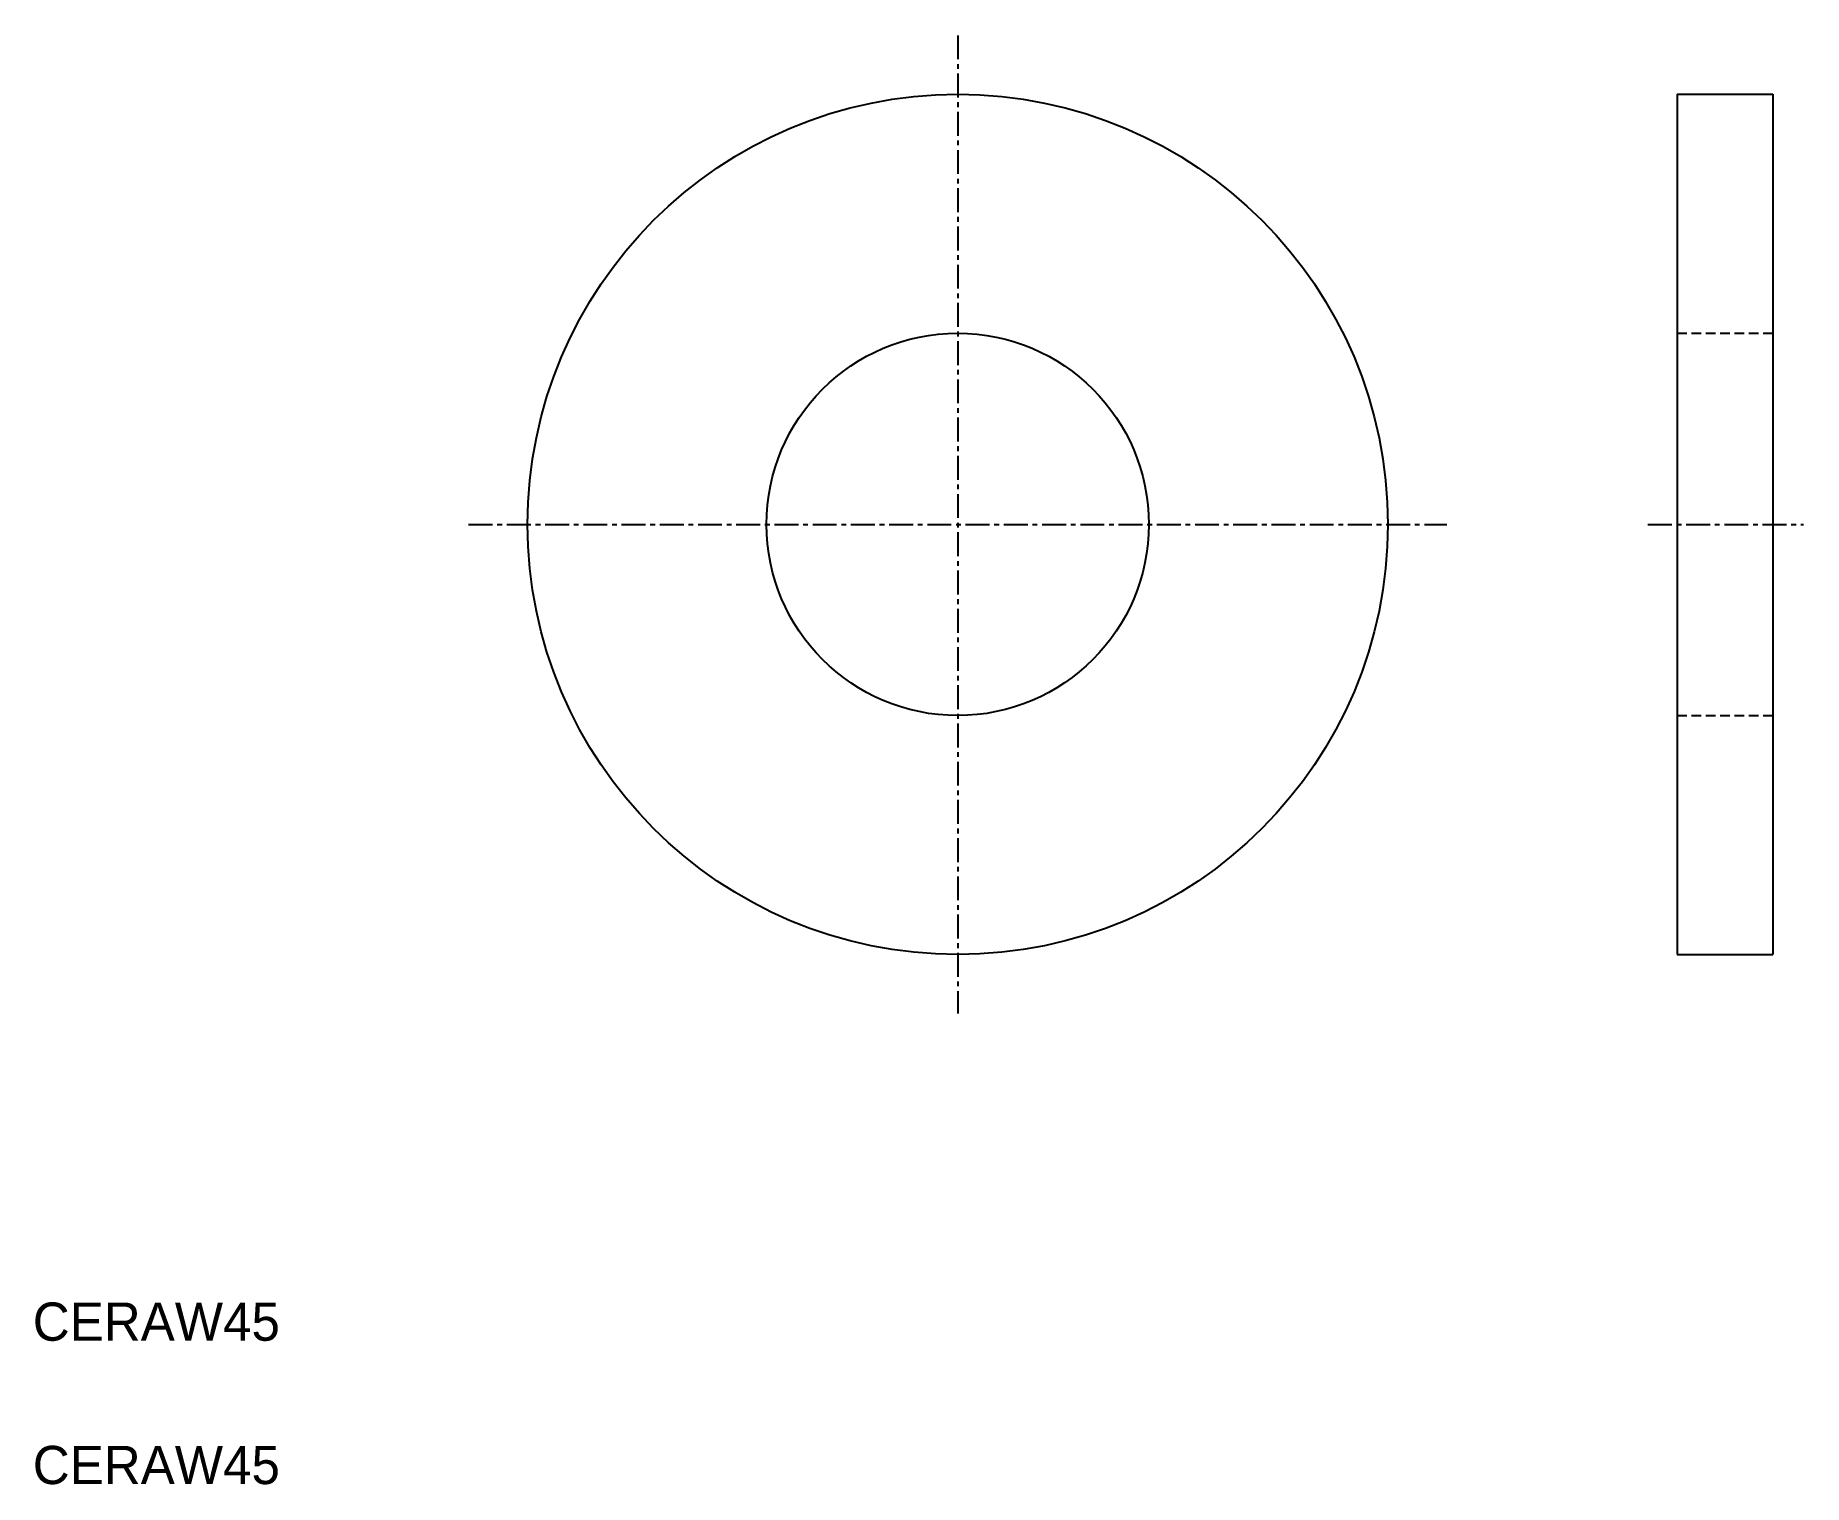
# Model space of a CAD drawing. Extents: x 5.1 to 97.6, y 5 to 80.8.
import ezdxf

# ---------------------------------------------------------------- set-up
doc = ezdxf.new("R2010")
doc.units = 0
doc.linetypes.add('CENTER', pattern=[2, 1.25, -0.25, 0.25, -0.25])
doc.linetypes.add('DASHED', pattern=[0.75, 0.5, -0.25])
doc.layers.get('0').update_dxf_attribs({"linetype": 'CONTINUOUS'})
doc.layers.add('CENTER', color=1, linetype='CENTER')

msp = doc.modelspace()

# ---------------------------------------------------------------- linework, layer by layer
at = {"color": 7, "linetype": 'CONTINUOUS'}
for p, q in [((91.028, 77.708), (91.028, 32.708)), ((91.028, 77.708), (96.028, 77.708)), ((96.028, 77.708), (96.028, 32.708)), ((91.028, 32.708), (96.028, 32.708))]:
    msp.add_line(p, q, dxfattribs=at)
at = {"color": 3, "linetype": 'DASHED'}
for p, q in [((91.028, 65.208), (96.028, 65.208)), ((91.028, 45.208), (96.028, 45.208))]:
    msp.add_line(p, q, dxfattribs=at)
at = {"color": 7, "linetype": 'CONTINUOUS'}
for radius in [22.5, 10]:
    msp.add_circle((53.388, 55.208), radius, dxfattribs=at)
at = {"layer": 'CENTER', "color": 1, "linetype": 'CENTER'}
for p, q in [((53.388, 80.793), (53.388, 29.623)), ((27.803, 55.208), (78.973, 55.208)), ((89.498, 55.208), (97.642, 55.208))]:
    msp.add_line(p, q, dxfattribs=at)

# ---------------------------------------------------------------- texts
at = {"color": 7, "linetype": 'CONTINUOUS'}
for p in [(5, 12.5), (5, 5)]:
    msp.add_text('CERAW45', height=2, dxfattribs=at).set_placement(p)

doc.saveas('drawing.dxf')
